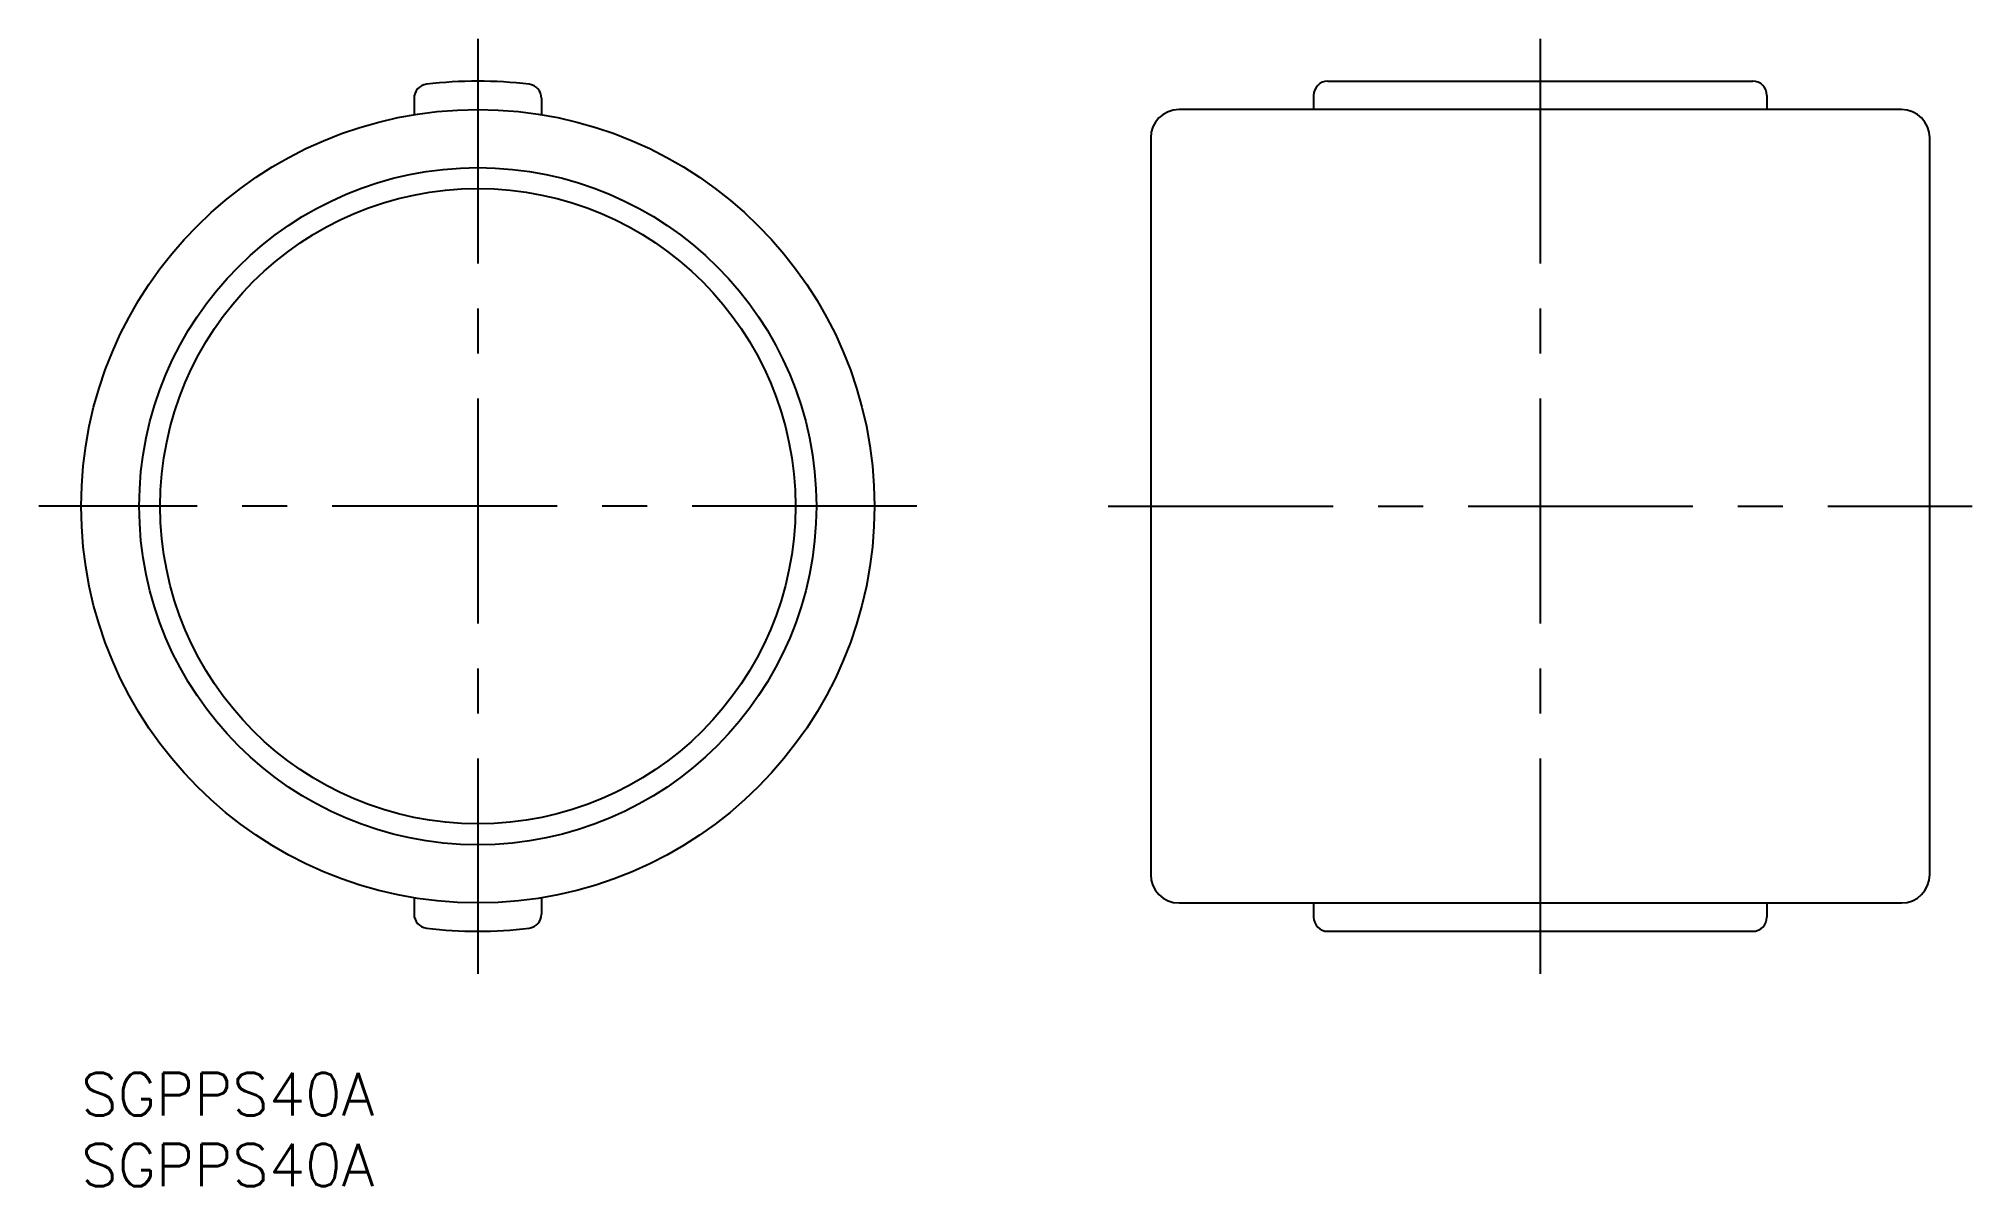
# Model space of a CAD drawing. Extents: x -3 to 133, y -8 to 73.
import ezdxf

# ---------------------------------------------------------------- set-up
doc = ezdxf.new("R2010")
doc.units = 0
doc.header["$LTSCALE"] = 0.5
doc.linetypes.add('CENTER', pattern=[50.8, 31.75, -6.35, 6.35, -6.35])
for name, color, linetype in [('MSM_CENTER', 1, 'CENTER'), ('MSM_CONTINUOUS', 7, 'CONTINUOUS'), ('MSM_NARROW', 5, 'CONTINUOUS'), ('MSM_PART_NUMBER', 7, 'CONTINUOUS')]:
    doc.layers.add(name, color=color, linetype=linetype)
doc.styles.get("Standard").update_dxf_attribs({"font": 'txt.shx', "height": 3, "bigfont": 'bigfont.shx'})

# ---------------------------------------------------------------- blocks, each defined once
blk = doc.blocks.new('*U5')
at = {"layer": 'MSM_PART_NUMBER'}
blk.add_text('SGPPS40A', height=3, dxfattribs=at).set_placement((0, -3))
blk = doc.blocks.new('*U6')
at = {"layer": 'MSM_PART_NUMBER'}
blk.add_text('SGPPS40A', height=3, dxfattribs=at).set_placement((0, -8))

msp = doc.modelspace()

# ---------------------------------------------------------------- linework, layer by layer
at = {"layer": 'MSM_CENTER'}
for p, q in [((28, 73), (28, 7)), ((103, 73), (103, 7)), ((59, 40), (-3, 40)), ((72.5, 40), (133.5, 40))]:
    msp.add_line(p, q, dxfattribs=at)
at = {"layer": 'MSM_CONTINUOUS'}
for p, q in [((88, 70), (118, 70)), ((23.5, 68.79), (23.5, 67.64)), ((32.5, 68.79), (32.5, 67.64)), ((87, 69), (87, 68)), ((119, 69), (119, 68)), ((128.5, 68), (77.5, 68)), ((75.5, 66), (75.5, 14)), ((130.5, 14), (130.5, 66)), ((23.5, 12.36), (23.5, 11.21)), ((32.5, 12.36), (32.5, 11.21)), ((77.5, 12), (128.5, 12)), ((87, 12), (87, 11)), ((119, 12), (119, 11)), ((88, 10), (118, 10))]:
    msp.add_line(p, q, dxfattribs=at)
for radius in [28, 22.42]:
    msp.add_circle((28, 40), radius, dxfattribs=at)
for centre, radius, start, end in [((24.5, 68.79), 1, 96.8139, 180), ((28, 39.5), 30.5, 83.1861, 96.8139), ((31.5, 68.79), 1, 0, 83.1861), ((88, 69), 1, 90, 180), ((118, 69), 1, 0, 90), ((77.5, 66), 2, 90, 180), ((128.5, 66), 2, 0, 90), ((77.5, 14), 2, 180, 270), ((128.5, 14), 2, 270, 0), ((24.5, 11.21), 1, 180, 263.1861), ((31.5, 11.21), 1, 276.8139, 0), ((88, 11), 1, 180, 270), ((118, 11), 1, 270, 0), ((28, 40.5), 30.5, 263.1861, 276.8139)]:
    msp.add_arc(centre, radius, start, end, dxfattribs=at)
at = {"layer": 'MSM_NARROW'}
msp.add_circle((28, 40), 23.9, dxfattribs=at)

# ---------------------------------------------------------------- block references
at = {"layer": 'MSM_CONTINUOUS'}
for name in ['*U5', '*U6']:
    msp.add_blockref(name, (0, 0), dxfattribs=at)

doc.saveas('drawing.dxf')
